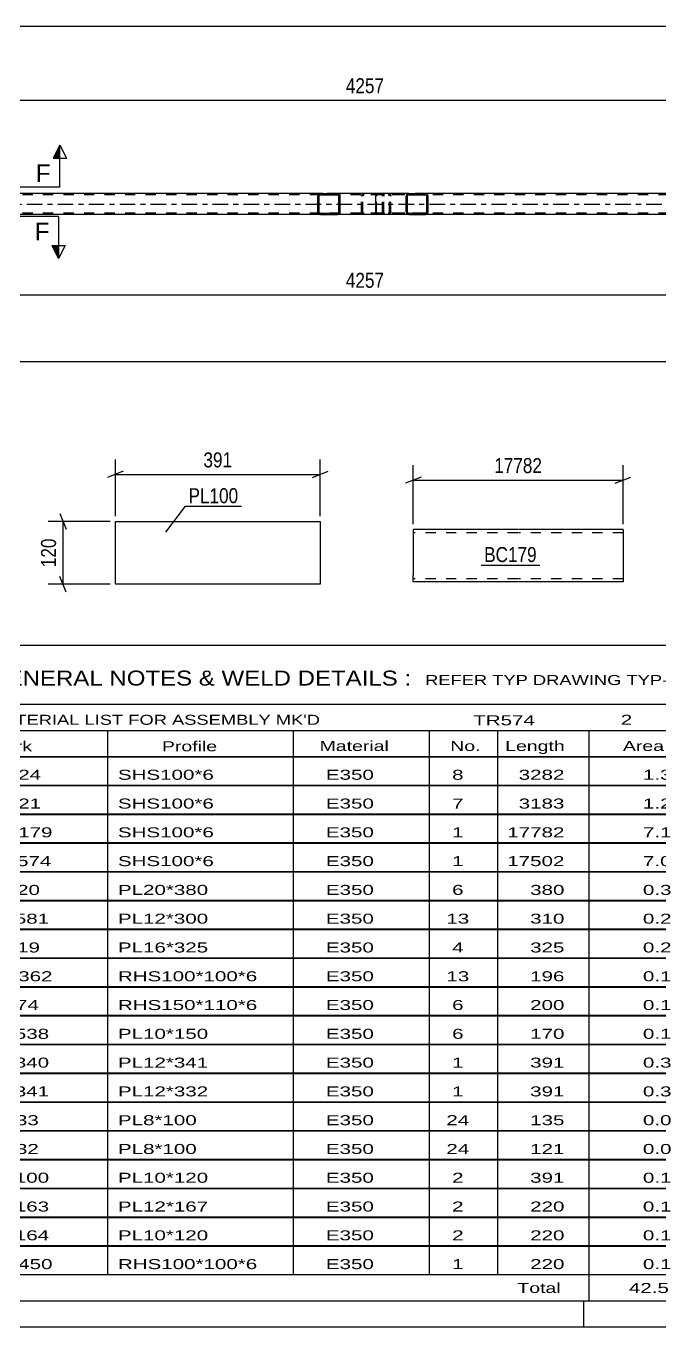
# Model space of a CAD drawing. Header units: millimetres. Extents: x 0 to 841, y 0 to 594.
# Drawn here: x 524.4 to 645.6, y 0 to 248.6 of the extents above; entities that cross this region are included whole.
import ezdxf

# ---------------------------------------------------------------- set-up
doc = ezdxf.new("R2010")
doc.units = ezdxf.units.MM
doc.linetypes.add('DXK_LINE_DOT2', pattern=[3.9198, 1.9599, -1.9599])
doc.linetypes.add('DXK_LINE_DOT3', pattern=[5.9187, 2.979, -0.9799, 0.9799, -0.9799])
doc.styles.add('Arial', font='ARIAL.TTF', dxfattribs={"height": 0.2})
doc.styles.add('Arial Narrow', font='ARIALN.TTF', dxfattribs={"height": 0.2})

# ---------------------------------------------------------------- blocks, each defined once
blk = doc.blocks.new('Unknown-122567994-1133')
at = {"color": 5, "linetype": 'Continuous'}
for p, q in [((5, 5), (836, 5)), ((631, 0), (631, 5)), ((0, 0), (841, 0))]:
    blk.add_line(p, q, dxfattribs=at)
blk = doc.blocks.new('Part-122567994-5793 - 5675')
at = {"linetype": 'Continuous'}
h = blk.add_hatch(dxfattribs=at)
h.set_pattern_fill('', scale=0.7, style=0, pattern_type=0)
h.set_pattern_definition([(45, (584.4167, 216.2657), (-1.57154, 1.57154), [])])
h.paths.add_polyline_path([(584.46, 216.08), (584.42, 216.27), (584.31, 216.42), (584.14, 216.53), (583.94, 216.56), (580.71, 216.56), (580.51, 216.53), (580.35, 216.42), (580.24, 216.27), (580.2, 216.08), (580.2, 213.04), (580.24, 212.86), (580.35, 212.7), (580.51, 212.6), (580.71, 212.56), (583.94, 212.56), (584.14, 212.6), (584.31, 212.7), (584.42, 212.86), (584.46, 213.04)])
h.paths.add_polyline_path([(584.18, 212.95), (584.13, 212.87), (584.04, 212.82), (583.94, 212.8), (580.71, 212.8), (580.61, 212.82), (580.53, 212.87), (580.47, 212.95), (580.45, 213.04), (580.45, 216.08), (580.47, 216.17), (580.53, 216.25), (580.61, 216.3), (580.71, 216.32), (583.94, 216.32), (584.04, 216.3), (584.13, 216.25), (584.18, 216.17), (584.2, 216.08), (584.2, 213.04)])
at = {"color": 2, "linetype": 'Continuous'}
for p, q in [((580.71, 216.56), (580.51, 216.53)), ((580.53, 216.25), (580.61, 216.3)), ((580.61, 216.3), (580.71, 216.32)), ((580.71, 216.56), (583.94, 216.56)), ((580.71, 216.32), (583.94, 216.32)), ((591.53, 216.56), (583.94, 216.56)), ((584.14, 216.53), (583.94, 216.56)), ((583.94, 216.32), (584.04, 216.3)), ((584.04, 216.3), (584.13, 216.25)), ((580.24, 216.27), (580.2, 216.08)), ((580.2, 213.04), (580.2, 216.08)), ((580.45, 216.08), (580.47, 216.17)), ((580.45, 213.04), (580.45, 216.08)), ((580.47, 216.17), (580.53, 216.25)), ((584.13, 216.25), (584.18, 216.17)), ((584.18, 216.17), (584.2, 216.08)), ((584.2, 213.04), (584.2, 216.08)), ((584.46, 216.08), (584.42, 216.27)), ((584.46, 213.04), (584.46, 216.08)), ((580.2, 213.04), (580.24, 212.86)), ((580.47, 212.95), (580.45, 213.04)), ((580.53, 212.87), (580.47, 212.95)), ((580.51, 212.6), (580.71, 212.56)), ((580.61, 212.82), (580.53, 212.87)), ((580.71, 212.8), (580.61, 212.82)), ((580.71, 212.8), (583.94, 212.8)), ((580.71, 212.56), (583.94, 212.56)), ((584.04, 212.82), (583.94, 212.8)), ((583.94, 212.56), (584.14, 212.6)), ((591.53, 212.56), (583.94, 212.56)), ((584.13, 212.87), (584.04, 212.82)), ((584.18, 212.95), (584.13, 212.87)), ((584.2, 213.04), (584.18, 212.95)), ((584.42, 212.86), (584.46, 213.04))]:
    blk.add_line(p, q, dxfattribs=at)
at = {"color": 7, "linetype": 'DXK_LINE_DOT2'}
for p, q in [((583.94, 216.56), (580.71, 216.56)), ((592.29, 216.32), (580.71, 216.32)), ((588.86, 216.53), (589.06, 216.56)), ((588.9, 216.27), (588.96, 216.3)), ((588.96, 216.3), (589.06, 216.32)), ((592.29, 216.56), (591.53, 216.56)), ((592.29, 216.56), (592.49, 216.53)), ((592.39, 216.3), (592.29, 216.32)), ((592.47, 216.25), (592.39, 216.3)), ((588.55, 216.08), (588.59, 216.27)), ((588.55, 213.04), (588.55, 216.08)), ((588.82, 216.17), (588.8, 216.08)), ((588.8, 213.04), (588.8, 216.08)), ((588.88, 216.25), (588.82, 216.17)), ((588.88, 216.25), (588.9, 216.27)), ((592.53, 216.17), (592.47, 216.25)), ((592.55, 216.08), (592.53, 216.17)), ((592.55, 213.04), (592.55, 216.08)), ((592.77, 216.27), (592.8, 216.08)), ((592.8, 213.04), (592.8, 216.08)), ((592.29, 212.8), (580.71, 212.8)), ((583.94, 212.56), (580.71, 212.56)), ((588.59, 212.86), (588.55, 213.04)), ((588.8, 213.04), (588.82, 212.95)), ((588.82, 212.95), (588.88, 212.87)), ((589.06, 212.56), (588.86, 212.6)), ((588.88, 212.87), (588.96, 212.82)), ((588.96, 212.82), (589.06, 212.8)), ((592.29, 212.56), (591.53, 212.56)), ((592.29, 212.8), (592.39, 212.82)), ((592.49, 212.6), (592.29, 212.56)), ((592.39, 212.82), (592.47, 212.87)), ((592.47, 212.87), (592.53, 212.95)), ((592.53, 212.95), (592.55, 213.04)), ((592.8, 213.04), (592.77, 212.86))]:
    blk.add_line(p, q, dxfattribs=at)
at = {"color": 2, "linetype": 'Continuous'}
for centre, start, end in [((580.69, 216.06), 110.7583, 155.6801), ((583.96, 216.06), 24.3199, 69.2417), ((580.69, 213.06), 204.3199, 249.2417), ((583.96, 213.06), 290.7583, 335.6801)]:
    blk.add_arc(centre, 0.496, start, end, dxfattribs=at)
at = {"color": 7, "linetype": 'DXK_LINE_DOT2'}
for centre, start, end in [((589.04, 216.06), 110.7583, 155.68), ((592.31, 216.06), 24.32, 69.2417), ((589.04, 213.06), 204.32, 249.2417), ((592.31, 213.06), 290.7583, 335.68)]:
    blk.add_arc(centre, 0.496, start, end, dxfattribs=at)
blk = doc.blocks.new('Part-122567994-5794 - 5675')
at = {"linetype": 'Continuous'}
h = blk.add_hatch(dxfattribs=at)
h.set_pattern_fill('', scale=0.7, style=0, pattern_type=0)
h.set_pattern_definition([(45, (601.235, 216.2657), (-1.57154, 1.57154), [])])
h.paths.add_polyline_path([(601.27, 216.08), (601.23, 216.27), (601.13, 216.42), (600.96, 216.53), (600.77, 216.56), (597.59, 216.56), (597.39, 216.53), (597.23, 216.42), (597.12, 216.27), (597.08, 216.08), (597.08, 213.04), (597.12, 212.86), (597.23, 212.7), (597.39, 212.6), (597.59, 212.56), (600.77, 212.56), (600.96, 212.6), (601.13, 212.7), (601.23, 212.86), (601.27, 213.04)])
h.paths.add_polyline_path([(601, 212.95), (600.95, 212.87), (600.87, 212.82), (600.77, 212.8), (597.59, 212.8), (597.49, 212.82), (597.41, 212.87), (597.35, 212.95), (597.33, 213.04), (597.33, 216.08), (597.35, 216.17), (597.41, 216.25), (597.49, 216.3), (597.59, 216.32), (600.77, 216.32), (600.87, 216.3), (600.95, 216.25), (601, 216.17), (601.02, 216.08), (601.02, 213.04)])
at = {"color": 2, "linetype": 'Continuous'}
for p, q in [((591.28, 216.27), (591.34, 216.42)), ((591.34, 216.42), (591.43, 216.53)), ((591.43, 216.53), (591.53, 216.56)), ((597.59, 216.56), (591.53, 216.56)), ((597.59, 216.56), (597.39, 216.53)), ((597.41, 216.25), (597.49, 216.3)), ((597.49, 216.3), (597.59, 216.32)), ((597.59, 216.56), (600.77, 216.56)), ((597.59, 216.32), (600.77, 216.32)), ((600.96, 216.53), (600.77, 216.56)), ((600.77, 216.32), (600.87, 216.3)), ((600.87, 216.3), (600.95, 216.25)), ((591.26, 216.08), (591.28, 216.27)), ((591.26, 213.04), (591.26, 216.08)), ((597.12, 216.27), (597.08, 216.08)), ((597.08, 213.04), (597.08, 216.08)), ((597.33, 216.08), (597.35, 216.17)), ((597.33, 213.04), (597.33, 216.08)), ((597.35, 216.17), (597.41, 216.25)), ((600.95, 216.25), (601, 216.17)), ((601, 216.17), (601.02, 216.08)), ((601.02, 213.04), (601.02, 216.08)), ((601.27, 216.08), (601.23, 216.27)), ((601.27, 213.04), (601.27, 216.08)), ((591.28, 212.86), (591.26, 213.04)), ((591.34, 212.7), (591.28, 212.86)), ((591.43, 212.6), (591.34, 212.7)), ((591.53, 212.56), (591.43, 212.6)), ((597.59, 212.56), (591.53, 212.56)), ((597.08, 213.04), (597.12, 212.86)), ((597.35, 212.95), (597.33, 213.04)), ((597.41, 212.87), (597.35, 212.95)), ((597.39, 212.6), (597.59, 212.56)), ((597.49, 212.82), (597.41, 212.87)), ((597.59, 212.8), (597.49, 212.82)), ((597.59, 212.8), (600.77, 212.8)), ((597.59, 212.56), (600.77, 212.56)), ((600.87, 212.82), (600.77, 212.8)), ((600.77, 212.56), (600.96, 212.6)), ((600.95, 212.87), (600.87, 212.82)), ((601, 212.95), (600.95, 212.87)), ((601.02, 213.04), (601, 212.95)), ((601.23, 212.86), (601.27, 213.04))]:
    blk.add_line(p, q, dxfattribs=at)
at = {"color": 7, "linetype": 'DXK_LINE_DOT2'}
for p, q in [((591.48, 216.3), (591.43, 216.25)), ((591.53, 216.32), (591.48, 216.3)), ((600.77, 216.32), (591.53, 216.32)), ((592.8, 216.32), (592.8, 216.56)), ((593.62, 216.56), (593.81, 216.53)), ((593.72, 216.3), (593.62, 216.32)), ((593.8, 216.25), (593.72, 216.3)), ((600.77, 216.56), (597.59, 216.56)), ((591.4, 216.17), (591.39, 216.08)), ((591.39, 213.04), (591.39, 216.08)), ((591.43, 216.25), (591.4, 216.17)), ((593.85, 216.17), (593.8, 216.25)), ((593.87, 216.08), (593.85, 216.17)), ((593.87, 213.04), (593.87, 216.08)), ((594.08, 216.27), (594.12, 216.08)), ((594.12, 213.04), (594.12, 216.08)), ((591.39, 213.04), (591.4, 212.95)), ((591.4, 212.95), (591.43, 212.87)), ((591.43, 212.87), (591.48, 212.82)), ((591.48, 212.82), (591.53, 212.8)), ((600.77, 212.8), (591.53, 212.8)), ((592.8, 212.56), (592.8, 212.8)), ((593.62, 212.8), (593.72, 212.82)), ((593.81, 212.6), (593.62, 212.56)), ((593.72, 212.82), (593.8, 212.87)), ((593.8, 212.87), (593.85, 212.95)), ((593.85, 212.95), (593.87, 213.04)), ((594.12, 213.04), (594.08, 212.86)), ((600.77, 212.56), (597.59, 212.56))]:
    blk.add_line(p, q, dxfattribs=at)
for centre, start, end in [((593.63, 216.07), 23.8494, 68.8059), ((593.63, 213.06), 291.1941, 336.1506)]:
    blk.add_arc(centre, 0.492, start, end, dxfattribs=at)
at = {"color": 2, "linetype": 'Continuous'}
for centre, start, end in [((597.57, 216.07), 111.1941, 156.1506), ((600.79, 216.07), 23.8494, 68.8059), ((597.57, 213.06), 203.8494, 248.8059), ((600.79, 213.06), 291.1941, 336.1506)]:
    blk.add_arc(centre, 0.492, start, end, dxfattribs=at)
blk = doc.blocks.new('Part-122567994-5845 - 5675')
at = {"color": 7, "linetype": 'DXK_LINE_DOT2'}
for p, q in [((772.67, 216.32), (110.27, 216.32)), ((600.77, 216.56), (580.71, 216.56)), ((772.67, 212.8), (110.27, 212.8)), ((600.77, 212.56), (580.71, 212.56))]:
    blk.add_line(p, q, dxfattribs=at)
at = {"color": 2, "linetype": 'Continuous'}
for p, q in [((580.71, 216.56), (515.64, 216.56)), ((665.84, 216.56), (600.77, 216.56)), ((580.71, 212.56), (515.64, 212.56)), ((665.84, 212.56), (600.77, 212.56))]:
    blk.add_line(p, q, dxfattribs=at)
at = {"color": 7, "linetype": 'DXK_LINE_DOT3'}
blk.add_line((110.27, 214.56), (772.67, 214.56), dxfattribs=at)
blk = doc.blocks.new('Part-122567994-6721 - 6715')
at = {"color": 2, "linetype": 'Continuous'}
for p, q in [((618.42, 152.37), (598.42, 152.37)), ((598.42, 152.37), (598.42, 143.57)), ((638.52, 152.37), (618.52, 152.37)), ((638.52, 152.37), (638.52, 142.37)), ((598.42, 142.73), (598.42, 143.57)), ((598.42, 142.47), (598.42, 142.73)), ((598.42, 142.37), (598.42, 142.47)), ((618.42, 142.37), (598.42, 142.37)), ((638.52, 142.37), (618.52, 142.37))]:
    blk.add_line(p, q, dxfattribs=at)
at = {"color": 7, "linetype": 'DXK_LINE_DOT2'}
for p, q in [((598.42, 152.28), (598.42, 151.17)), ((618.42, 151.77), (598.42, 151.77)), ((638.52, 151.77), (618.52, 151.77)), ((598.42, 143.02), (598.42, 143.57)), ((598.42, 142.97), (598.42, 143.02)), ((598.42, 142.97), (598.42, 143.02)), ((598.42, 142.73), (598.42, 143.02)), ((618.42, 142.97), (598.42, 142.97)), ((598.42, 142.37), (598.42, 142.37)), ((638.52, 142.97), (618.52, 142.97)), ((638.52, 142.97), (638.52, 143.02))]:
    blk.add_line(p, q, dxfattribs=at)
blk = doc.blocks.new('Part-122567994-23765 - 23764')
at = {"color": 2, "linetype": 'Continuous'}
for p, q in [((541.52, 141.92), (541.52, 153.92)), ((541.52, 153.92), (580.65, 153.92)), ((580.65, 153.92), (580.65, 141.92)), ((580.65, 141.92), (541.52, 141.92))]:
    blk.add_line(p, q, dxfattribs=at)
blk = doc.blocks.new('StraightDimension-122567994-6030 - 5675')
at = {"color": 7, "linetype": 'Continuous'}
blk.add_line((99.41, 184.51), (783.53, 184.51), dxfattribs=at)
blk = doc.blocks.new('StraightDimension-122567994-6052 - 5675')
at = {"color": 7, "linetype": 'Continuous'}
for p, q in [((504.07, 203.16), (504.07, 186.77)), ((674.34, 203.16), (674.34, 186.77)), ((505.57, 197.81), (502.57, 196.61)), ((504.07, 197.21), (674.34, 197.21)), ((672.84, 196.61), (675.84, 197.81))]:
    blk.add_line(p, q, dxfattribs=at)
at = {"color": 0}
blk.add_wipeout([(593.46, 197.96), (593.46, 202.16), (584.95, 202.16), (584.95, 197.96)], dxfattribs=at)
at = {"color": 0, "linetype": 'Continuous'}
blk.add_wipeout([(673.74, 196.51), (669.54, 196.51), (669.54, 186.17), (673.74, 186.17)], dxfattribs=at)
at = {"color": 3, "style": 'Arial Narrow'}
blk.add_text('4257', height=2.863, dxfattribs=at).set_placement((585.55, 198.56))
at = {"color": 3, "linetype": 'Continuous', "style": 'Arial Narrow'}
blk.add_text('14423', height=2.863, rotation=90.0002, dxfattribs=at).set_placement((673.14, 186.77))
blk = doc.blocks.new('StraightDimension-122567994-6095 - 5675')
at = {"color": 7, "linetype": 'Continuous'}
for p, q in [((504.07, 225.96), (504.07, 244.83)), ((674.34, 225.96), (674.34, 244.83)), ((505.57, 234.99), (502.57, 233.79)), ((504.07, 234.39), (674.34, 234.39)), ((672.84, 233.79), (675.84, 234.99))]:
    blk.add_line(p, q, dxfattribs=at)
at = {"color": 0, "linetype": 'Continuous'}
blk.add_wipeout([(673.74, 245.43), (669.54, 245.43), (669.54, 235.09), (673.74, 235.09)], dxfattribs=at)
at = {"color": 0}
blk.add_wipeout([(593.46, 235.14), (593.46, 239.34), (584.95, 239.34), (584.95, 235.14)], dxfattribs=at)
at = {"color": 3, "linetype": 'Continuous', "style": 'Arial Narrow'}
blk.add_text('14423', height=2.863, rotation=90.0002, dxfattribs=at).set_placement((673.14, 235.69))
at = {"color": 3, "style": 'Arial Narrow'}
blk.add_text('4257', height=2.863, dxfattribs=at).set_placement((585.55, 235.74))
blk = doc.blocks.new('StraightDimension-122567994-6120 - 5675')
at = {"color": 7, "linetype": 'Continuous'}
blk.add_line((100.05, 248.58), (782.89, 248.58), dxfattribs=at)
blk = doc.blocks.new('StraightDimension-122567994-6724 - 6715')
at = {"color": 7, "linetype": 'Continuous'}
for p, q in [((598.42, 153.37), (598.42, 164.66)), ((638.52, 153.37), (638.52, 164.66)), ((599.92, 162.41), (596.92, 161.21)), ((598.42, 161.81), (638.52, 161.81)), ((637.02, 161.21), (640.02, 162.41))]:
    blk.add_line(p, q, dxfattribs=at)
at = {"color": 0}
blk.add_wipeout([(623.64, 162.56), (623.64, 166.76), (613.3, 166.76), (613.3, 162.56)], dxfattribs=at)
at = {"color": 3, "style": 'Arial Narrow'}
blk.add_text('17782', height=2.863, dxfattribs=at).set_placement((613.9, 163.16))
blk = doc.blocks.new('StraightDimension-122567994-23767 - 23764')
at = {"color": 7, "linetype": 'Continuous'}
for p, q in [((530.92, 155.42), (532.12, 152.42)), ((540.52, 153.92), (528.67, 153.92)), ((531.52, 141.92), (531.52, 153.92)), ((540.52, 141.92), (528.67, 141.92)), ((532.12, 140.42), (530.92, 143.42))]:
    blk.add_line(p, q, dxfattribs=at)
at = {"color": 0}
blk.add_wipeout([(530.77, 151.26), (526.57, 151.26), (526.57, 144.58), (530.77, 144.58)], dxfattribs=at)
at = {"color": 3, "style": 'Arial Narrow'}
blk.add_text('120', height=2.863, rotation=90.0002, dxfattribs=at).set_placement((530.17, 145.18))
blk = doc.blocks.new('StraightDimension-122567994-23771 - 23764')
at = {"color": 7, "linetype": 'Continuous'}
for p, q in [((541.52, 154.92), (541.52, 165.75)), ((580.65, 154.92), (580.65, 165.75)), ((543.02, 163.5), (540.02, 162.3)), ((541.52, 162.9), (580.65, 162.9)), ((579.15, 162.3), (582.15, 163.5))]:
    blk.add_line(p, q, dxfattribs=at)
at = {"color": 0}
blk.add_wipeout([(564.43, 163.65), (564.43, 167.85), (557.74, 167.85), (557.74, 163.65)], dxfattribs=at)
at = {"color": 3, "style": 'Arial Narrow'}
blk.add_text('391', height=2.863, dxfattribs=at).set_placement((558.34, 164.25))
blk = doc.blocks.new('Unknown-122567994-31871')
at = {"color": 7, "linetype": 'Continuous'}
for p, q in [((516, 130.25), (676, 130.25)), ((516, 119), (516, 130.25)), ((676, 130.25), (676, 119)), ((516, 119), (676, 119)), ((516, 119), (516, 114)), ((676, 119), (676, 114)), ((516, 114), (676, 114)), ((516, 114), (516, 109)), ((540, 114), (540, 109)), ((575.5, 114), (575.5, 109)), ((601.5, 114), (601.5, 109)), ((614.5, 114), (614.5, 109)), ((632, 114), (632, 109)), ((654, 114), (654, 109)), ((676, 114), (676, 109)), ((516, 109), (676, 109)), ((516, 108.95), (516, 103.55)), ((516, 108.95), (676, 108.95)), ((540, 109), (540, 103.5)), ((575.5, 109), (575.5, 103.5)), ((601.5, 109), (601.5, 103.5)), ((614.5, 109), (614.5, 103.5)), ((632, 109), (632, 103.5)), ((654, 109), (654, 103.5)), ((676, 108.95), (676, 103.55)), ((516, 103.55), (676, 103.55)), ((516, 103.45), (516, 98.05)), ((516, 103.45), (676, 103.45)), ((540, 103.5), (540, 98)), ((575.5, 103.5), (575.5, 98)), ((601.5, 103.5), (601.5, 98)), ((614.5, 103.5), (614.5, 98)), ((632, 103.5), (632, 98)), ((654, 103.5), (654, 98)), ((676, 103.45), (676, 98.05)), ((516, 98.05), (676, 98.05)), ((516, 97.95), (516, 92.55)), ((516, 97.95), (676, 97.95)), ((540, 98), (540, 92.5)), ((575.5, 98), (575.5, 92.5)), ((601.5, 98), (601.5, 92.5)), ((614.5, 98), (614.5, 92.5)), ((632, 98), (632, 92.5)), ((654, 98), (654, 92.5)), ((676, 97.95), (676, 92.55)), ((516, 92.55), (676, 92.55)), ((516, 92.45), (516, 87.05)), ((516, 92.45), (676, 92.45)), ((540, 92.5), (540, 87)), ((575.5, 92.5), (575.5, 87)), ((601.5, 92.5), (601.5, 87)), ((614.5, 92.5), (614.5, 87)), ((632, 92.5), (632, 87)), ((654, 92.5), (654, 87)), ((676, 92.45), (676, 87.05)), ((516, 87.05), (676, 87.05)), ((516, 86.95), (516, 81.55)), ((516, 86.95), (676, 86.95)), ((540, 87), (540, 81.5)), ((575.5, 87), (575.5, 81.5)), ((601.5, 87), (601.5, 81.5)), ((614.5, 87), (614.5, 81.5)), ((632, 87), (632, 81.5)), ((654, 87), (654, 81.5)), ((676, 86.95), (676, 81.55)), ((516, 81.55), (676, 81.55)), ((516, 81.45), (516, 76.05)), ((516, 81.45), (676, 81.45)), ((540, 81.5), (540, 76)), ((575.5, 81.5), (575.5, 76)), ((601.5, 81.5), (601.5, 76)), ((614.5, 81.5), (614.5, 76)), ((632, 81.5), (632, 76)), ((654, 81.5), (654, 76)), ((676, 81.45), (676, 76.05)), ((516, 76.05), (676, 76.05)), ((516, 75.95), (516, 70.55)), ((516, 75.95), (676, 75.95)), ((540, 76), (540, 70.5)), ((575.5, 76), (575.5, 70.5)), ((601.5, 76), (601.5, 70.5)), ((614.5, 76), (614.5, 70.5)), ((632, 76), (632, 70.5)), ((654, 76), (654, 70.5)), ((676, 75.95), (676, 70.55)), ((516, 70.55), (676, 70.55)), ((516, 70.45), (516, 65.05)), ((516, 70.45), (676, 70.45)), ((540, 70.5), (540, 65)), ((575.5, 70.5), (575.5, 65)), ((601.5, 70.5), (601.5, 65)), ((614.5, 70.5), (614.5, 65)), ((632, 70.5), (632, 65)), ((654, 70.5), (654, 65)), ((676, 70.45), (676, 65.05)), ((516, 65.05), (676, 65.05)), ((516, 64.95), (516, 59.55)), ((516, 64.95), (676, 64.95)), ((540, 65), (540, 59.5)), ((575.5, 65), (575.5, 59.5)), ((601.5, 65), (601.5, 59.5)), ((614.5, 65), (614.5, 59.5)), ((632, 65), (632, 59.5)), ((654, 65), (654, 59.5)), ((676, 64.95), (676, 59.55)), ((516, 59.55), (676, 59.55)), ((516, 59.45), (516, 54.05)), ((516, 59.45), (676, 59.45)), ((540, 59.5), (540, 54)), ((575.5, 59.5), (575.5, 54)), ((601.5, 59.5), (601.5, 54)), ((614.5, 59.5), (614.5, 54)), ((632, 59.5), (632, 54)), ((654, 59.5), (654, 54)), ((676, 59.45), (676, 54.05)), ((516, 54.05), (676, 54.05)), ((516, 53.95), (516, 48.55)), ((516, 53.95), (676, 53.95)), ((540, 54), (540, 48.5)), ((575.5, 54), (575.5, 48.5)), ((601.5, 54), (601.5, 48.5)), ((614.5, 54), (614.5, 48.5)), ((632, 54), (632, 48.5)), ((654, 54), (654, 48.5)), ((676, 53.95), (676, 48.55)), ((516, 48.55), (676, 48.55)), ((516, 48.45), (516, 43.05)), ((516, 48.45), (676, 48.45)), ((540, 48.5), (540, 43)), ((575.5, 48.5), (575.5, 43)), ((601.5, 48.5), (601.5, 43)), ((614.5, 48.5), (614.5, 43)), ((632, 48.5), (632, 43)), ((654, 48.5), (654, 43)), ((676, 48.45), (676, 43.05)), ((516, 43.05), (676, 43.05)), ((516, 42.95), (516, 37.55)), ((516, 42.95), (676, 42.95)), ((540, 43), (540, 37.5)), ((575.5, 43), (575.5, 37.5)), ((601.5, 43), (601.5, 37.5)), ((614.5, 43), (614.5, 37.5)), ((632, 43), (632, 37.5)), ((654, 43), (654, 37.5)), ((676, 42.95), (676, 37.55)), ((516, 37.55), (676, 37.55)), ((516, 37.45), (516, 32.05)), ((516, 37.45), (676, 37.45)), ((540, 37.5), (540, 32)), ((575.5, 37.5), (575.5, 32)), ((601.5, 37.5), (601.5, 32)), ((614.5, 37.5), (614.5, 32)), ((632, 37.5), (632, 32)), ((654, 37.5), (654, 32)), ((676, 37.45), (676, 32.05)), ((516, 32.05), (676, 32.05)), ((516, 31.95), (516, 26.55)), ((516, 31.95), (676, 31.95)), ((540, 32), (540, 26.5)), ((575.5, 32), (575.5, 26.5)), ((601.5, 32), (601.5, 26.5)), ((614.5, 32), (614.5, 26.5)), ((632, 32), (632, 26.5)), ((654, 32), (654, 26.5)), ((676, 31.95), (676, 26.55)), ((516, 26.55), (676, 26.55)), ((516, 26.45), (516, 21.05)), ((516, 26.45), (676, 26.45)), ((540, 26.5), (540, 21)), ((575.5, 26.5), (575.5, 21)), ((601.5, 26.5), (601.5, 21)), ((614.5, 26.5), (614.5, 21)), ((632, 26.5), (632, 21)), ((654, 26.5), (654, 21)), ((676, 26.45), (676, 21.05)), ((516, 21.05), (676, 21.05)), ((516, 20.95), (516, 15.55)), ((516, 20.95), (676, 20.95)), ((540, 21), (540, 15.5)), ((575.5, 21), (575.5, 15.5)), ((601.5, 21), (601.5, 15.5)), ((614.5, 21), (614.5, 15.5)), ((632, 21), (632, 15.5)), ((654, 21), (654, 15.5)), ((676, 20.95), (676, 15.55)), ((516, 15.55), (676, 15.55)), ((516, 15.45), (516, 10.05)), ((516, 15.45), (676, 15.45)), ((540, 15.5), (540, 10)), ((575.5, 15.5), (575.5, 10)), ((601.5, 15.5), (601.5, 10)), ((614.5, 15.5), (614.5, 10)), ((632, 15.5), (632, 10)), ((654, 15.5), (654, 10)), ((676, 15.45), (676, 10.05)), ((516, 10.05), (676, 10.05)), ((516, 10), (676, 10)), ((516, 10), (516, 5)), ((632, 10), (632, 5)), ((654, 10), (654, 5)), ((676, 10), (676, 5)), ((516, 5), (676, 5))]:
    blk.add_line(p, q, dxfattribs=at)
at = {"color": 7, "style": 'Arial Narrow'}
for s, height, width, p in [('GENERAL NOTES & WELD DETAILS :', 2.8633, 1.4, (517.15, 122.56)), ('REFER TYP DRAWING TYP-01', 1.9089, 1.6, (600.7, 122.66)), ("MATERIAL LIST FOR ASSEMBLY MK'D", 1.9089, 1.6, (517.15, 115.06)), ('TR574', 1.909, 1.794707, (609.9, 114.97)), ('2', 1.91, 1.794707, (638.08, 115.06)), ('No. Required', 1.9089, 1.6, (647.41, 115.06)), ('Mark', 1.909, 1.7, (517.34, 110)), ('Profile', 1.909, 1.7, (550.41, 110)), ('Material', 1.909, 1.7, (580.54, 110.06)), ('No.', 1.909, 1.7, (605.5, 110.06)), ('Length', 1.909, 1.7, (616, 110.06)), ('Area', 1.909, 1.7, (638.5, 110.06)), ('Weight', 1.909, 1.7, (658, 110.06))]:
    blk.add_text(s, height=height, dxfattribs=dict(at, width=width)).set_placement(p)
at = {"color": 7, "linetype": 'Continuous', "style": 'Arial Narrow'}
for s, height, width, p in [('M224', 1.909, 1.794707, (517.5, 104.56)), ('SHS100*6', 1.909, 1.794707, (542, 104.56)), ('E350', 1.909, 1.794707, (581.74, 104.56)), ('8', 1.91, 1.794707, (605.86, 104.56)), ('3282', 1.909, 1.794707, (618.58, 104.56)), ('1.3', 1.909, 1.794707, (642.32, 104.56)), ('459.8', 1.909, 1.794707, (658.96, 104.56)), ('M221', 1.909, 1.794707, (517.5, 99.06)), ('SHS100*6', 1.909, 1.794707, (542, 99.06)), ('E350', 1.909, 1.794707, (581.74, 99.06)), ('7', 1.91, 1.794707, (605.86, 99.06)), ('3183', 1.909, 1.794707, (618.58, 99.06)), ('1.2', 1.909, 1.794707, (642.32, 99.06)), ('384.8', 1.909, 1.794707, (658.96, 99.06)), ('BC179', 1.909, 1.794707, (517.5, 93.56)), ('SHS100*6', 1.909, 1.794707, (542, 93.56)), ('E350', 1.909, 1.794707, (581.74, 93.56)), ('1', 1.91, 1.794707, (605.86, 93.56)), ('17782', 1.909, 1.794707, (616.4, 93.56)), ('7.1', 1.909, 1.794707, (642.32, 93.56)), ('314.9', 1.909, 1.794707, (658.96, 93.56)), ('TR574', 1.909, 1.794707, (517.5, 88.06)), ('SHS100*6', 1.909, 1.794707, (542, 88.06)), ('E350', 1.909, 1.794707, (581.74, 88.06)), ('1', 1.91, 1.794707, (605.86, 88.06)), ('17502', 1.909, 1.794707, (616.4, 88.06)), ('7.0', 1.909, 1.794707, (642.32, 88.06)), ('310.0', 1.909, 1.794707, (658.96, 88.06)), ('SP20', 1.909, 1.794707, (517.5, 82.56)), ('PL20*380', 1.909, 1.794707, (542, 82.56)), ('E350', 1.909, 1.794707, (581.74, 82.56)), ('6', 1.91, 1.794707, (605.86, 82.56)), ('380', 1.909, 1.794707, (620.77, 82.56)), ('0.3', 1.909, 1.794707, (642.32, 82.56)), ('136.0', 1.909, 1.794707, (658.96, 82.56)), ('PL581', 1.909, 1.794707, (517.5, 77.06)), ('PL12*300', 1.909, 1.794707, (542, 77.06)), ('E350', 1.909, 1.794707, (581.74, 77.06)), ('13', 1.909, 1.794707, (604.76, 77.06)), ('310', 1.909, 1.794707, (620.77, 77.06)), ('0.2', 1.909, 1.794707, (642.32, 77.06)), ('113.9', 1.909, 1.794707, (658.96, 77.06)), ('SP19', 1.909, 1.794707, (517.5, 71.56)), ('PL16*325', 1.909, 1.794707, (542, 71.56)), ('E350', 1.909, 1.794707, (581.74, 71.56)), ('4', 1.91, 1.794707, (605.86, 71.56)), ('325', 1.909, 1.794707, (620.77, 71.56)), ('0.2', 1.909, 1.794707, (642.32, 71.56)), ('53.1', 1.909, 1.794707, (661.14, 71.56)), ('M1362', 1.909, 1.794707, (517.5, 66.06)), ('RHS100*100*6', 1.9089, 1.794707, (542, 66.06)), ('E350', 1.909, 1.794707, (581.74, 66.06)), ('13', 1.909, 1.794707, (604.76, 66.06)), ('196', 1.909, 1.794707, (620.77, 66.06)), ('0.1', 1.909, 1.794707, (642.32, 66.06)), ('45.1', 1.909, 1.794707, (661.14, 66.06)), ('TB74', 1.909, 1.794707, (517.5, 60.56)), ('RHS150*110*6', 1.9089, 1.794707, (542, 60.56)), ('E350', 1.909, 1.794707, (581.74, 60.56)), ('6', 1.91, 1.794707, (605.86, 60.56)), ('200', 1.909, 1.794707, (620.77, 60.56)), ('0.1', 1.909, 1.794707, (642.32, 60.56)), ('28.0', 1.909, 1.794707, (661.14, 60.56)), ('PL538', 1.909, 1.794707, (517.5, 55.06)), ('PL10*150', 1.909, 1.794707, (542, 55.06)), ('E350', 1.909, 1.794707, (581.74, 55.06)), ('6', 1.91, 1.794707, (605.86, 55.06)), ('170', 1.909, 1.794707, (620.77, 55.06)), ('0.1', 1.909, 1.794707, (642.32, 55.06)), ('12.0', 1.909, 1.794707, (661.14, 55.06)), ('PL340', 1.909, 1.794707, (517.5, 49.56)), ('PL12*341', 1.909, 1.794707, (542, 49.56)), ('E350', 1.909, 1.794707, (581.74, 49.56)), ('1', 1.91, 1.794707, (605.86, 49.56)), ('391', 1.909, 1.794707, (620.77, 49.56)), ('0.3', 1.909, 1.794707, (642.32, 49.56)), ('11.8', 1.909, 1.794707, (661.14, 49.56)), ('PL341', 1.909, 1.794707, (517.5, 44.06)), ('PL12*332', 1.909, 1.794707, (542, 44.06)), ('E350', 1.909, 1.794707, (581.74, 44.06)), ('1', 1.91, 1.794707, (605.86, 44.06)), ('391', 1.909, 1.794707, (620.77, 44.06)), ('0.3', 1.909, 1.794707, (642.32, 44.06)), ('11.4', 1.909, 1.794707, (661.14, 44.06)), ('ST33', 1.909, 1.794707, (517.5, 38.56)), ('PL8*100', 1.909, 1.794707, (542, 38.56)), ('E350', 1.909, 1.794707, (581.74, 38.56)), ('24', 1.909, 1.794707, (604.76, 38.56)), ('135', 1.909, 1.794707, (620.77, 38.56)), ('0.0', 1.909, 1.794707, (642.32, 38.56)), ('10.0', 1.909, 1.794707, (661.14, 38.56)), ('ST32', 1.909, 1.794707, (517.5, 33.06)), ('PL8*100', 1.909, 1.794707, (542, 33.06)), ('E350', 1.909, 1.794707, (581.74, 33.06)), ('24', 1.909, 1.794707, (604.76, 33.06)), ('121', 1.909, 1.794707, (620.77, 33.06)), ('0.0', 1.909, 1.794707, (642.32, 33.06)), ('8.9', 1.909, 1.794707, (663.33, 33.06)), ('PL100', 1.909, 1.794707, (517.5, 27.56)), ('PL10*120', 1.909, 1.794707, (542, 27.56)), ('E350', 1.909, 1.794707, (581.74, 27.56)), ('2', 1.91, 1.794707, (605.86, 27.56)), ('391', 1.909, 1.794707, (620.77, 27.56)), ('0.1', 1.909, 1.794707, (642.32, 27.56)), ('7.4', 1.909, 1.794707, (663.33, 27.56)), ('PL163', 1.909, 1.794707, (517.5, 22.06)), ('PL12*167', 1.909, 1.794707, (542, 22.06)), ('E350', 1.909, 1.794707, (581.74, 22.06)), ('2', 1.91, 1.794707, (605.86, 22.06)), ('220', 1.909, 1.794707, (620.77, 22.06)), ('0.1', 1.909, 1.794707, (642.32, 22.06)), ('5.1', 1.909, 1.794707, (663.33, 22.06)), ('PL164', 1.909, 1.794707, (517.5, 16.56)), ('PL10*120', 1.909, 1.794707, (542, 16.56)), ('E350', 1.909, 1.794707, (581.74, 16.56)), ('2', 1.91, 1.794707, (605.86, 16.56)), ('220', 1.909, 1.794707, (620.77, 16.56)), ('0.1', 1.909, 1.794707, (642.32, 16.56)), ('4.1', 1.909, 1.794707, (663.33, 16.56)), ('M1450', 1.909, 1.794707, (517.5, 11.06)), ('RHS100*100*6', 1.9089, 1.794707, (542, 11.06)), ('E350', 1.909, 1.794707, (581.74, 11.06)), ('1', 1.91, 1.794707, (605.86, 11.06)), ('220', 1.909, 1.794707, (620.77, 11.06)), ('0.1', 1.909, 1.794707, (642.32, 11.06)), ('3.9', 1.909, 1.794707, (663.33, 11.06)), ('Total', 1.909, 1.7, (618.33, 6.5)), ('42.5', 1.909, 1.794707, (639.64, 6.5)), ('1920.4', 1.909, 1.794707, (656.77, 6.5))]:
    blk.add_text(s, height=height, dxfattribs=dict(at, width=width)).set_placement(p)
blk = doc.blocks.new('SectionMark-122567994-6148 - 5675')
at = {"color": 6, "linetype": 'Continuous'}
for p, q in [((479.92, 223.3), (481.17, 225.8)), ((481.17, 217.8), (481.17, 225.8)), ((530.9, 217.8), (530.9, 225.8)), ((530.9, 225.8), (532.15, 223.3))]:
    blk.add_line(p, q, dxfattribs=at)
at = {"color": 0, "linetype": 'Continuous'}
for points in [[(485.77, 218.8), (485.77, 222.3), (482.92, 222.3), (482.92, 218.8)], [(529.15, 218.8), (529.15, 222.3), (526.3, 222.3), (526.3, 218.8)]]:
    blk.add_wipeout(points, dxfattribs=at)
at = {"linetype": 'Continuous'}
for points in [[(482.42, 223.3), (481.17, 223.3), (481.17, 225.8)], [(530.9, 223.3), (529.65, 223.3), (530.9, 225.8)]]:
    blk.add_hatch(color=6, dxfattribs=at).paths.add_polyline_path(points)
at = {"color": 6, "linetype": 'Continuous'}
for p, q in [((481.17, 225.8), (482.42, 223.3)), ((530.9, 225.8), (529.65, 223.3)), ((482.42, 223.3), (479.92, 223.3)), ((529.65, 223.3), (532.15, 223.3)), ((481.17, 217.8), (489.17, 217.8)), ((530.9, 217.8), (522.9, 217.8))]:
    blk.add_line(p, q, dxfattribs=at)
at = {"color": 3, "linetype": 'Continuous', "style": 'Arial'}
for p in [(482.92, 218.8), (526.3, 218.8)]:
    blk.add_text('F', height=3.34, dxfattribs=at).set_placement(p)
blk = doc.blocks.new('SectionMark-122567994-6150 - 5675')
at = {"color": 6, "linetype": 'Continuous'}
for p, q in [((481.59, 212.16), (481.59, 204.16)), ((530.67, 212.16), (530.67, 204.16)), ((481.59, 204.16), (480.34, 206.66)), ((531.92, 206.66), (530.67, 204.16))]:
    blk.add_line(p, q, dxfattribs=at)
at = {"color": 0, "linetype": 'Continuous'}
for points in [[(486.19, 207.66), (486.19, 211.16), (483.34, 211.16), (483.34, 207.66)], [(528.92, 207.66), (528.92, 211.16), (526.07, 211.16), (526.07, 207.66)]]:
    blk.add_wipeout(points, dxfattribs=at)
at = {"linetype": 'Continuous'}
for points in [[(481.59, 206.66), (482.84, 206.66), (481.59, 204.16)], [(529.42, 206.66), (530.67, 206.66), (530.67, 204.16)]]:
    blk.add_hatch(color=6, dxfattribs=at).paths.add_polyline_path(points)
at = {"color": 6, "linetype": 'Continuous'}
for p, q in [((481.59, 212.16), (489.59, 212.16)), ((530.67, 212.16), (522.67, 212.16)), ((482.84, 206.66), (480.34, 206.66)), ((481.59, 204.16), (482.84, 206.66)), ((529.42, 206.66), (531.92, 206.66)), ((530.67, 204.16), (529.42, 206.66))]:
    blk.add_line(p, q, dxfattribs=at)
at = {"color": 3, "linetype": 'Continuous', "style": 'Arial'}
for p in [(483.34, 207.66), (526.07, 207.66)]:
    blk.add_text('F', height=3.34, dxfattribs=at).set_placement(p)
blk = doc.blocks.new('Mark-122567994-6719 - 6715')
at = {"color": 0}
blk.add_wipeout([(622.02, 146.16), (622.02, 149.16), (611.98, 149.16), (611.98, 146.16)], dxfattribs=at)
blk.add_wipeout([(622.02, 146.16), (622.02, 149.16), (611.98, 149.16), (611.98, 146.16)], dxfattribs=at)
at = {"color": 30, "linetype": 'Continuous'}
blk.add_line((611.38, 145.56), (622.62, 145.56), dxfattribs=at)
at = {"color": 3, "style": 'Arial Narrow'}
blk.add_text('BC179', height=2.863, dxfattribs=at).set_placement((611.98, 146.16))
blk = doc.blocks.new('Mark-122567994-23774 - 23764')
at = {"color": 0}
blk.add_wipeout([(564.99, 157.41), (564.99, 160.41), (555.49, 160.41), (555.49, 157.41)], dxfattribs=at)
blk.add_wipeout([(564.99, 157.41), (564.99, 160.41), (555.49, 160.41), (555.49, 157.41)], dxfattribs=at)
at = {"color": 30, "linetype": 'Continuous'}
for p, q in [((551.15, 151.86), (554.89, 156.81)), ((554.89, 156.81), (565.59, 156.81))]:
    blk.add_line(p, q, dxfattribs=at)
at = {"color": 3, "style": 'Arial Narrow'}
blk.add_text('PL100', height=2.863, dxfattribs=at).set_placement((555.49, 157.41))

msp = doc.modelspace()

# ---------------------------------------------------------------- block references
for name in ['Unknown-122567994-1133', 'Part-122567994-5845 - 5675', 'Part-122567994-5793 - 5675', 'Part-122567994-5794 - 5675', 'Part-122567994-23765 - 23764', 'Part-122567994-6721 - 6715', 'Unknown-122567994-31871']:
    msp.add_blockref(name, (0, 0))

# ---------------------------------------------------------------- next in the draw order: block references
for name in ['StraightDimension-122567994-6095 - 5675', 'StraightDimension-122567994-6030 - 5675', 'StraightDimension-122567994-6724 - 6715', 'StraightDimension-122567994-23767 - 23764', 'Mark-122567994-6719 - 6715']:
    msp.add_blockref(name, (0, 0))

# ---------------------------------------------------------------- next in the draw order: block references
for name in ['StraightDimension-122567994-6120 - 5675', 'StraightDimension-122567994-6052 - 5675', 'StraightDimension-122567994-23771 - 23764']:
    msp.add_blockref(name, (0, 0))

# ---------------------------------------------------------------- next in the draw order: block references
for name in ['SectionMark-122567994-6148 - 5675', 'SectionMark-122567994-6150 - 5675', 'Mark-122567994-23774 - 23764']:
    msp.add_blockref(name, (0, 0))

doc.saveas('drawing.dxf')
